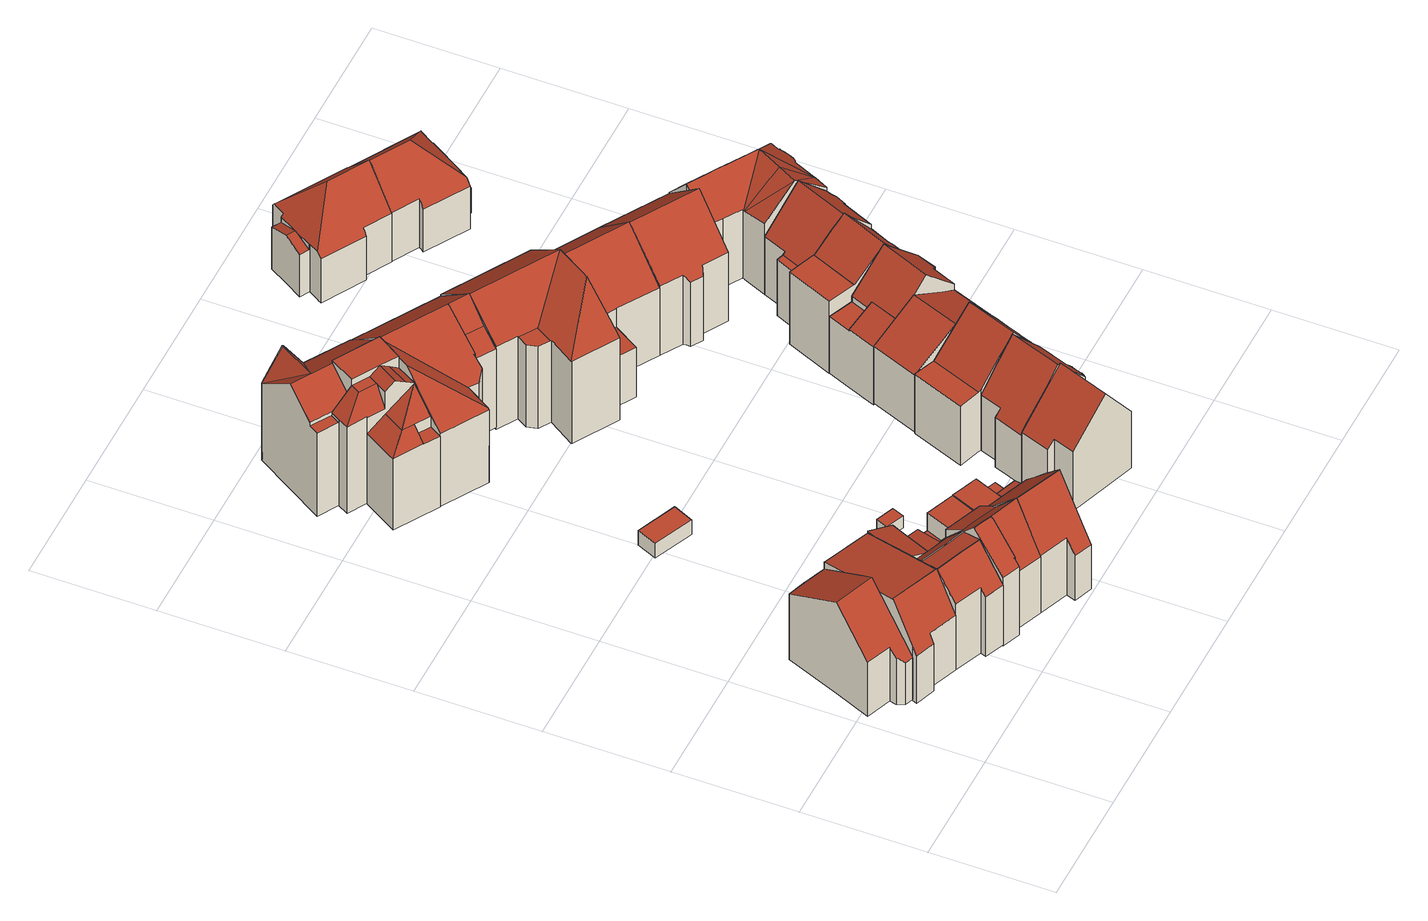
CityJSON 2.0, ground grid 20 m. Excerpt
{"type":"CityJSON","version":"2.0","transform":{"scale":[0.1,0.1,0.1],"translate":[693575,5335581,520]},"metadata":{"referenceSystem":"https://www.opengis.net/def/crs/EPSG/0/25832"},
"CityObjects":{
"building1":{"type":"Building","attributes":{"Gemeindeschluessel":"09162000","HoeheDach":"539.910","HoeheGrund":"521.640","Methode":"2000","NiedrigsteTraufeDesGebaeudes":"529.919","Geometrietyp2DReferenz":"3000","function":"31001_1000","roofType":"3100","measuredHeight":18.27,"storeysAboveGround":2},"geometry":[{"type":"MultiSurface","lod":"2","boundaries":[[[0,1,2,3]],[[4,5,6,7,8,9,10,11,12,13]],[[14,9,8,15]],[[3,2,16,17]],[[15,8,7,18]],[[19,4,13,20]],[[21,5,4,19]],[[11,16,2,1,22,12]],[[23,18,7,6,5,21]],[[17,24,25,14,15,18,23,21,19,20,26,27,0,3]],[[13,12,22,27,26,20]],[[27,22,1,0]],[[10,9,14,25,24,17,16,11]]],"semantics":{"surfaces":[{"type":"WallSurface"},{"type":"RoofSurface"},{"type":"GroundSurface"}],"values":[0,1,0,0,0,0,0,1,0,2,0,0,0]}}]},
"building2":{"type":"Building","attributes":{"Gemeindeschluessel":"09162000","HoeheDach":"538.860","HoeheGrund":"521.410","Methode":"2000","NiedrigsteTraufeDesGebaeudes":"530.824","Geometrietyp2DReferenz":"3000","function":"31001_1000","roofType":"2100","measuredHeight":17.45,"storeysAboveGround":2},"geometry":[{"type":"MultiSurface","lod":"2","boundaries":[[[28,29,30,31]],[[32,33,34,35,36,37,38,39]],[[40,34,33,41]],[[42,39,38,43]],[[34,40,44,31,30,45,35]],[[41,33,32,46]],[[46,32,39,42]],[[47,48,49,50]],[[31,44,40,41,46,42,43,51,52,53,47,50,28]],[[53,54,48,47]],[[50,49,29,28]],[[43,38,37,51]],[[55,36,35,45]],[[45,30,29,49,48,54,55]],[[37,36,55,54,53,52,51]]],"semantics":{"surfaces":[{"type":"WallSurface"},{"type":"RoofSurface"},{"type":"GroundSurface"}],"values":[0,1,0,0,0,0,0,0,2,0,0,0,0,1,0]}}]},
"building3":{"type":"Building","attributes":{"Gemeindeschluessel":"09162000","HoeheDach":"538.987","HoeheGrund":"521.380","Methode":"2000","NiedrigsteTraufeDesGebaeudes":"528.277","Geometrietyp2DReferenz":"3000","function":"31001_1000","roofType":"2100","measuredHeight":17.61,"storeysAboveGround":2},"geometry":[{"type":"MultiSurface","lod":"2","boundaries":[[[56,57,58,59,60,61,62,63,40,64,65,31,66,67,28,68,69,70]],[[61,71,72,62]],[[73,74,75]],[[63,62,72,76,77,40]],[[73,78,79,80,81,82,83,74]],[[84,85,86,87,88,89]],[[90,91,92,93,73,75,94,95]],[[87,86,96,97,98,88]],[[93,92,99,100,78,73]],[[77,89,88,98,95,94,31,65,64,40]],[[81,80,101,102,70,69,68,28,82]],[[99,103,104,100]],[[94,75,74,83,82,28,67,66,31]],[[105,104,103,106]],[[76,72,71,107,85,84,89,77]],[[100,104,105,101,80,79,78]],[[106,102,101,105]],[[85,107,60,59,58,57,56,70,102,106,103,99,92,91,96,86]],[[97,96,91,90,95,98]],[[60,107,71,61]]],"semantics":{"surfaces":[{"type":"GroundSurface"},{"type":"WallSurface"},{"type":"RoofSurface"}],"values":[0,1,1,1,2,1,2,2,1,1,1,2,1,1,2,1,2,1,1,1]}}]},
"building4":{"type":"Building","attributes":{"Gemeindeschluessel":"09162000","HoeheDach":"540.605","HoeheGrund":"521.210","Methode":"2000","NiedrigsteTraufeDesGebaeudes":"528.220","Geometrietyp2DReferenz":"3000","function":"31001_1000","roofType":"3100","measuredHeight":19.39,"storeysAboveGround":2},"geometry":[{"type":"MultiSurface","lod":"2","boundaries":[[[108,109,110,111]],[[112,113,114,115,116,117,118,119,120,121,122]],[[123,121,120,124,125,108]],[[126,127,122,121,123,108,111,128]],[[129,130,131,132]],[[133,134,135]],[[136,113,112,135,134,137,138]],[[119,118,131,130]],[[139,140,141,142]],[[132,131,118,117,143,144,145]],[[108,123,121,123,108,111]],[[108,125,109]],[[116,115,114,113,136,138,139,142,146,147,148,144,143,117]],[[112,122,127,133,135]],[[109,125,124,120,119,130,129,149,150,110]],[[149,129,132,145,150]],[[140,137,134,133,151,152,141]],[[138,137,140,139]],[[141,152,128,111,110,150,145,144,148,147,146,142]],[[151,133,127,122,127,126,128,152]]],"semantics":{"surfaces":[{"type":"RoofSurface"},{"type":"WallSurface"},{"type":"GroundSurface"}],"values":[0,1,0,0,1,1,1,0,1,1,1,1,2,0,1,0,0,1,1,1]}}]},
"building5":{"type":"Building","attributes":{"Gemeindeschluessel":"09162000","HoeheDach":"524.942","HoeheGrund":"521.970","Methode":"1000","NiedrigsteTraufeDesGebaeudes":"524.942","Geometrietyp2DReferenz":"3000","function":"31001_2000","roofType":"1000","measuredHeight":2.97},"geometry":[{"type":"MultiSurface","lod":"2","boundaries":[[[153,154,155,156]],[[156,157,158,153]],[[155,159,157,156]],[[154,160,159,155]],[[153,158,160,154]],[[157,159,160,158]]],"semantics":{"surfaces":[{"type":"GroundSurface"},{"type":"WallSurface"},{"type":"RoofSurface"}],"values":[0,1,1,1,1,2]}}]},
"building6":{"type":"Building","attributes":{"Gemeindeschluessel":"09162000","HoeheDach":"540.630","HoeheGrund":"521.170","Methode":"2000","NiedrigsteTraufeDesGebaeudes":"528.517","Geometrietyp2DReferenz":"3000","function":"31001_1000","roofType":"2100","measuredHeight":19.46,"storeysAboveGround":2},"geometry":[{"type":"MultiSurface","lod":"2","boundaries":[[[161,162,163,164]],[[165,166,167,168,169,170,171]],[[172,173,174,175]],[[164,163,176,177]],[[167,174,173,178,168]],[[176,163,162,179,180,181,182,183]],[[177,176,183,113]],[[169,168,178]],[[181,180,179,184,185,186,187,188,189,190,191]],[[183,182,122,171,170,192,193,117,194,195,114,113]],[[169,178,196,197,193,192,170]],[[188,198,199,200,201,175,174,167,166,189]],[[184,179,162,161]],[[181,191,122,182]],[[175,201,202,203,172]],[[200,199,198,188,187,186,185,184,161,164,177,113,114,195,194,117,204,205]],[[173,172,203,197,196,178]],[[205,202,201,200]],[[191,190,189,166,165,171,122]],[[197,203,202,205,204,117,193]]],"semantics":{"surfaces":[{"type":"WallSurface"},{"type":"RoofSurface"},{"type":"GroundSurface"}],"values":[0,0,0,0,1,1,0,0,0,0,1,0,0,0,1,2,0,0,1,0]}}]},
"building7":{"type":"Building","attributes":{"Gemeindeschluessel":"09162000","HoeheDach":"523.720","HoeheGrund":"521.261","Methode":"2000","NiedrigsteTraufeDesGebaeudes":"523.720","Geometrietyp2DReferenz":"3000","function":"31001_2000","roofType":"1000","measuredHeight":2.46},"geometry":[{"type":"MultiSurface","lod":"2","boundaries":[[[206,207,208,209]],[[210,211,212,213]],[[210,209,208,211]],[[211,208,207,212]],[[213,206,209,210]],[[212,207,206,213]]],"semantics":{"surfaces":[{"type":"RoofSurface"},{"type":"GroundSurface"},{"type":"WallSurface"}],"values":[0,1,2,2,2,2]}}]},
"building8":{"type":"Building","attributes":{"Gemeindeschluessel":"09162000","HoeheDach":"543.230","HoeheGrund":"521.425","Methode":"2000","NiedrigsteTraufeDesGebaeudes":"535.510","Geometrietyp2DReferenz":"3000","function":"31001_1000","roofType":"3100","measuredHeight":21.8,"storeysAboveGround":3},"geometry":[{"type":"MultiSurface","lod":"2","boundaries":[[[214,215,216,217,218]],[[219,220,221,222]],[[223,224,225,226,227]],[[228,229,230,231,232,233]],[[222,221,234,235]],[[227,236,237,214,218,238,239,223]],[[240,241,242,243]],[[230,244,245,246,247]],[[248,249,250,251,252]],[[253,232,231,254]],[[236,255,256,237]],[[257,240,243,258,225,224,259]],[[225,258,260,226]],[[242,260,258,243]],[[261,262,263,264,265,255,236,266,267,268]],[[269,219,270,271,272]],[[273,252,251,274,275]],[[244,229,276,277,245]],[[246,245,263,262,271,270,275,274,278]],[[238,218,217]],[[273,275,222,235]],[[223,239,279,280,259,224]],[[281,253,282,283]],[[283,282,284,247,246,278,250,249]],[[272,271,262,261]],[[285,220,219,269]],[[215,276,229,216]],[[257,268,267,286,241,240]],[[257,259,280,287,281,283,249,248,288,285,269,272,261,268]],[[217,216,229,228]],[[215,265,264,277,276]],[[253,254,284,282]],[[289,287,280,279]],[[230,247,284,254,231]],[[222,275,270,219]],[[227,226,266,236]],[[265,215,256,255]],[[230,229,244]],[[241,286,260,242]],[[237,256,215,214]],[[288,248,252,273,235,234]],[[245,277,264,263]],[[281,287,289,233,232,253]],[[260,286,267,266,226]],[[289,279,239,238,217,228,233]],[[285,288,234,221,220]],[[251,250,278,274]]],"semantics":{"surfaces":[{"type":"RoofSurface"},{"type":"WallSurface"},{"type":"GroundSurface"}],"values":[0,0,0,0,0,1,0,0,1,1,0,1,0,1,1,1,0,1,0,1,1,1,1,1,1,1,1,1,2,0,0,0,1,1,1,0,1,1,1,0,1,1,1,0,0,1,0]}}]},
"building9":{"type":"Building","attributes":{"Gemeindeschluessel":"09162000","HoeheDach":"542.860","HoeheGrund":"521.489","Methode":"2000","NiedrigsteTraufeDesGebaeudes":"536.010","Geometrietyp2DReferenz":"3000","function":"31001_1000","roofType":"2100","measuredHeight":21.37,"storeysAboveGround":3},"geometry":[{"type":"MultiSurface","lod":"2","boundaries":[[[290,291,292,293]],[[294,295,296,297]],[[298,299,300,301,302,303]],[[292,291,304,305,306,307]],[[299,308,304,291,290,300]],[[298,303,309,310]],[[292,307,311,297,296,309,303,302]],[[312,305,304,308]],[[313,314,315,316,311,307,306]],[[317,318,315,314]],[[319,294,297,320,321]],[[321,320,316,315,318]],[[292,302,301,293]],[[300,290,293,301]],[[319,321,318,317]],[[299,298,310,295,294,319,317,314,313,312,308]],[[310,309,296,295]],[[320,297,311,316]],[[313,306,305,312]]],"semantics":{"surfaces":[{"type":"RoofSurface"},{"type":"WallSurface"},{"type":"GroundSurface"}],"values":[0,1,1,0,1,1,0,1,1,1,1,0,1,0,1,2,1,0,1]}}]},
"building10":{"type":"Building","attributes":{"Gemeindeschluessel":"09162000","HoeheDach":"540.130","HoeheGrund":"521.470","Methode":"2000","NiedrigsteTraufeDesGebaeudes":"532.029","Geometrietyp2DReferenz":"3000","function":"31001_1000","roofType":"3100","measuredHeight":18.66,"storeysAboveGround":3},"geometry":[{"type":"MultiSurface","lod":"2","boundaries":[[[322,323,324,325,326,327,328,329,330,331]],[[327,332,333,328]],[[326,325,334,335,332,327]],[[336,337,338,339]],[[340,338,337,331,330,329,328,333]],[[323,322,336,339,341,324]],[[331,337,336,322]],[[324,341,334,325]],[[335,334,341,339,338,340,333,332]]],"semantics":{"surfaces":[{"type":"GroundSurface"},{"type":"WallSurface"},{"type":"RoofSurface"}],"values":[0,1,1,2,1,1,1,1,2]}}]},
"building11":{"type":"Building","attributes":{"Gemeindeschluessel":"09162000","HoeheDach":"540.149","HoeheGrund":"521.470","Methode":"2000","NiedrigsteTraufeDesGebaeudes":"531.331","Geometrietyp2DReferenz":"3000","function":"31001_1000","roofType":"3100","measuredHeight":18.68,"storeysAboveGround":3},"geometry":[{"type":"MultiSurface","lod":"2","boundaries":[[[342,343,344,345]],[[346,347,331,348,349,350,351,328]],[[352,353,354,355,356,357]],[[345,344,358,359]],[[342,360,352,357,361,343]],[[328,351,362,363]],[[359,358,364,365]],[[365,364,348,331]],[[366,367,368,369]],[[350,349,370,368,367,371,372,373,362,351]],[[374,375,376,377]],[[370,378,379,380,369,368]],[[381,371,367,366]],[[382,383,355,354]],[[373,372,384,385,363,362]],[[379,378,375,374]],[[384,372,371,381]],[[348,364,358,344,343,361,357,356,355,383,376,375,378,370,349]],[[377,376,383,382]],[[374,377,382,354,353,352,360,342,345,359,365,331,347,346,328,363,385,384,381,366,369,380,379]]],"semantics":{"surfaces":[{"type":"WallSurface"},{"type":"RoofSurface"},{"type":"GroundSurface"}],"values":[0,0,0,0,0,0,0,0,0,1,0,0,0,0,0,0,0,1,0,2]}}]},
"building12":{"type":"Building","attributes":{"Gemeindeschluessel":"09162000","HoeheDach":"543.010","HoeheGrund":"521.100","Methode":"2000","NiedrigsteTraufeDesGebaeudes":"536.874","Geometrietyp2DReferenz":"3000","function":"31001_1000","roofType":"3100","measuredHeight":21.91,"storeysAboveGround":3},"geometry":[{"type":"MultiSurface","lod":"2","boundaries":[[[386,387,388,389,390,391,392,393,394]],[[395,396,397,387,398,399,400,401]],[[402,403,404,390,389,388]],[[405,399,398,406,407]],[[408,409,410,411]],[[412,413,414,415]],[[403,402,416,417,418,419,420,408,411,421,422,423,424,425,426,412,415,427,428,429,430,404]],[[424,405,407,425]],[[407,406,413,412,426,425]],[[391,390,404,430,429,392]],[[414,394,393,392,429,428,427,415]],[[409,431,395,401,410]],[[423,422,400,399,405,424]],[[420,431,409,408]],[[417,416,402,388,387,397]],[[420,419,418,417,397,396,395,431]],[[410,401,400,422,421,411]],[[413,406,398,387,386,394,414]]],"semantics":{"surfaces":[{"type":"RoofSurface"},{"type":"WallSurface"},{"type":"GroundSurface"}],"values":[0,0,1,0,1,1,2,1,1,1,1,0,1,1,1,1,1,0]}}]},
"building13":{"type":"Building","attributes":{"Gemeindeschluessel":"09162000","HoeheDach":"540.190","HoeheGrund":"521.480","Methode":"2000","NiedrigsteTraufeDesGebaeudes":"531.449","Geometrietyp2DReferenz":"3000","function":"31001_1000","roofType":"3100","measuredHeight":18.71,"storeysAboveGround":3},"geometry":[{"type":"MultiSurface","lod":"2","boundaries":[[[432,433,434,435,436,379,437,369,366,381,438,439,440,441,442,443,444,445]],[[369,446,447,366]],[[448,449,450,451,452,453,454,455,456,457]],[[437,379,448,457,446,369]],[[458,459,460,461,462,463]],[[436,449,448,379]],[[438,381,464,458,463,439]],[[460,465,456,455,445,444,443,442,441,461]],[[464,447,446,457,456,465,460,459,458]],[[436,435,434,451,450,449]],[[463,462,461,441,440,439]],[[453,452,433,432,454]],[[366,447,464,381]],[[445,455,454,432]],[[433,452,451,434]]],"semantics":{"surfaces":[{"type":"GroundSurface"},{"type":"WallSurface"},{"type":"RoofSurface"}],"values":[0,1,2,1,2,1,1,1,2,1,1,1,1,1,1]}}]},
"building14":{"type":"Building","attributes":{"Gemeindeschluessel":"09162000","HoeheDach":"537.691","HoeheGrund":"521.660","Methode":"1000","NiedrigsteTraufeDesGebaeudes":"532.979","Geometrietyp2DReferenz":"3000","function":"31001_1000","roofType":"3100","measuredHeight":16.03,"storeysAboveGround":3},"geometry":[{"type":"MultiSurface","lod":"2","boundaries":[[[466,467,468,469]],[[470,471,468,467]],[[472,473,474,466,469,475,476,477]],[[473,472,477,478,479,480]],[[480,479,478,481,471,470]],[[474,473,480,470,467,466]],[[471,481,478,477,476,475,469,468]]],"semantics":{"surfaces":[{"type":"WallSurface"},{"type":"RoofSurface"},{"type":"GroundSurface"}],"values":[0,1,2,0,1,0,0]}}]},
"building15":{"type":"Building","attributes":{"Gemeindeschluessel":"09162000","HoeheDach":"541.713","HoeheGrund":"520.980","Methode":"1000","NiedrigsteTraufeDesGebaeudes":"530.911","Geometrietyp2DReferenz":"3000","function":"31001_1000","roofType":"3100","measuredHeight":20.73,"storeysAboveGround":4},"geometry":[{"type":"MultiSurface","lod":"2","boundaries":[[[482,483,484,485,486,487]],[[488,489,490,491]],[[492,493,494,495,496,497]],[[484,483,498,499,500,501,497,496,495,502,503,485]],[[504,486,485,503,502,505]],[[495,494,505,502]],[[506,491,490,492,497,501,500]],[[507,487,486,504,505,494,493]],[[508,488,491,506]],[[483,482,509,498]],[[489,488,508,499,498,509]],[[489,509,482,487,507,493,492,490]],[[499,508,506,500]]],"semantics":{"surfaces":[{"type":"WallSurface"},{"type":"GroundSurface"},{"type":"RoofSurface"}],"values":[0,0,0,1,0,0,0,2,2,0,0,2,0]}}]},
"building16":{"type":"Building","attributes":{"Gemeindeschluessel":"09162000","HoeheDach":"539.883","HoeheGrund":"521.270","Methode":"2000","NiedrigsteTraufeDesGebaeudes":"532.584","Geometrietyp2DReferenz":"3000","function":"31001_1000","roofType":"3100","measuredHeight":18.61,"storeysAboveGround":3},"geometry":[{"type":"MultiSurface","lod":"2","boundaries":[[[510,511,512,513,514,515,516,517,518,519,520]],[[518,521,522,523,524,519]],[[525,526,527,528,513,512,511,510,520,529,530,531,532,533,534,535]],[[527,526,525,536,537,538,539]],[[516,515,540,541,542,543,544,517]],[[535,545,536,525]],[[546,542,541,547,545,535,534,533,532,531,548]],[[549,543,542,546]],[[519,524,523,550,548,531,530,529,520]],[[517,544,543,522,521,518]],[[527,539,551,528]],[[549,546,548,550]],[[514,551,539,538,537,536,545,547,541,540,515]],[[528,551,514,513]],[[550,523,522,543,549]]],"semantics":{"surfaces":[{"type":"WallSurface"},{"type":"RoofSurface"},{"type":"GroundSurface"}],"values":[0,1,2,0,1,0,0,0,0,0,0,1,1,0,0]}}]},
"building17":{"type":"Building","attributes":{"Gemeindeschluessel":"09162000","HoeheDach":"539.940","HoeheGrund":"521.160","Methode":"2000","NiedrigsteTraufeDesGebaeudes":"531.515","Geometrietyp2DReferenz":"3000","function":"31001_1000","roofType":"3100","measuredHeight":18.78,"storeysAboveGround":4},"geometry":[{"type":"MultiSurface","lod":"2","boundaries":[[[552,553,554,555]],[[556,557,558,559,560,561]],[[562,563,564,565,566,567,556,561,568,569,570]],[[571,572,573,574]],[[568,575,554,553,569]],[[571,574,565,564,563,562,570,552,555,576,577,578,579,580]],[[577,559,558,578]],[[560,575,568,561]],[[575,560,559,577,576,555,554]],[[580,581,572,571]],[[565,574,573,566]],[[557,581,580,579,578,558]],[[567,566,573,572,581,557,556]],[[570,569,553,552]]],"semantics":{"surfaces":[{"type":"WallSurface"},{"type":"RoofSurface"},{"type":"GroundSurface"}],"values":[0,1,0,0,1,2,0,0,0,0,0,0,1,0]}}]},
"building18":{"type":"Building","attributes":{"Gemeindeschluessel":"09162000","HoeheDach":"541.713","HoeheGrund":"521.000","Methode":"2000","NiedrigsteTraufeDesGebaeudes":"533.784","Geometrietyp2DReferenz":"3000","function":"31001_1000","roofType":"3100","measuredHeight":20.71,"storeysAboveGround":4},"geometry":[{"type":"MultiSurface","lod":"2","boundaries":[[[485,486,582,583]],[[584,585,586,587]],[[588,589,590,591]],[[588,592,593,594,595,589]],[[596,586,585,582,486,597]],[[598,597,486,485,599,483]],[[600,601,594,593]],[[584,587,602,603,600,593,592,588,591,604,605,483,599,485,583]],[[606,607,590,589,595,594,601,608,596,597,598]],[[608,603,602,587,586,596]],[[590,607,606,605,604,591]],[[605,606,598,483]],[[583,582,585,584]],[[603,608,601,600]]],"semantics":{"surfaces":[{"type":"WallSurface"},{"type":"RoofSurface"},{"type":"GroundSurface"}],"values":[0,0,0,0,1,0,0,2,1,0,0,0,0,0]}}]},
"building19":{"type":"Building","attributes":{"Gemeindeschluessel":"09162000","HoeheDach":"536.470","HoeheGrund":"520.690","Methode":"2000","NiedrigsteTraufeDesGebaeudes":"529.100","Geometrietyp2DReferenz":"3000","function":"31001_1000","roofType":"3200","measuredHeight":15.78,"storeysAboveGround":2},"geometry":[{"type":"MultiSurface","lod":"2","boundaries":[[[609,610,611,612,613,614,615,616,617,618]],[[613,612,619]],[[620,621,617,616,622,623,624]],[[614,613,619,625,626]],[[609,627,628,629,610]],[[622,615,614,626,623]],[[611,610,629,630,631,632]],[[623,626,625,633,634,624]],[[614,613,614,615]],[[635,636,637,638,627,609,618,639,640]],[[638,641,642,643,628,627]],[[641,638,637,644]],[[645,635,640,646]],[[640,639,618,617,621,647,648,646]],[[642,641,644,649,645,646,648,647,621,620,624,634,633,650,632,631,630,643]],[[619,612,611,632,650,633,625]],[[636,635,645,649,644,637]],[[630,629,628,643]],[[622,616,615]]],"semantics":{"surfaces":[{"type":"RoofSurface"},{"type":"WallSurface"},{"type":"GroundSurface"}],"values":[0,1,1,0,0,0,1,1,1,0,1,1,1,1,2,1,1,1,1]}}]},
"building20":{"type":"Building","attributes":{"Gemeindeschluessel":"09162000","HoeheDach":"539.670","HoeheGrund":"521.166","Methode":"2000","NiedrigsteTraufeDesGebaeudes":"532.440","Geometrietyp2DReferenz":"3000","function":"31001_1000","roofType":"3100","measuredHeight":18.5,"storeysAboveGround":3},"geometry":[{"type":"MultiSurface","lod":"2","boundaries":[[[651,652,653,654]],[[655,656,657,658,659]],[[657,656,652,651]],[[660,661,662,663,664]],[[555,665,666,667,668]],[[667,663,662,668]],[[578,665,555,661,660,658,657,651,654,669,670,580]],[[578,671,666,665]],[[659,664,663,667,666,671,672,655]],[[659,658,660,664]],[[673,674,675,653,652,656,655,672]],[[578,580,673,672,671]],[[670,674,673,580]],[[654,653,675,669]],[[669,675,674,670]],[[555,668,662,661]]],"semantics":{"surfaces":[{"type":"WallSurface"},{"type":"RoofSurface"},{"type":"GroundSurface"}],"values":[0,0,0,0,0,1,2,0,1,0,1,0,0,0,0,0]}}]},
"building21":{"type":"Building","attributes":{"Gemeindeschluessel":"09162000","HoeheDach":"540.250","HoeheGrund":"521.230","Methode":"2000","NiedrigsteTraufeDesGebaeudes":"533.654","Geometrietyp2DReferenz":"3000","function":"31001_1000","roofType":"3100","measuredHeight":19.02,"storeysAboveGround":3},"geometry":[{"type":"MultiSurface","lod":"2","boundaries":[[[676,677,678,679]],[[680,681,682,683,684,685,686,687,688,689,690,691,692,693,694,657,695,696,697,658,698,699,700,701,702,703,704,705,706,676,679,707,708,709,710,711,712,713,714]],[[715,716,717]],[[683,718,719,684]],[[686,720,721,687]],[[722,723,724,725,726]],[[727,718,683,682,681,728]],[[729,726,725,730,731,701,700,699,698,658]],[[732,733,731,730,734,735,736,737,738]],[[717,716,739,724,723]],[[713,740,741,714]],[[713,712,711,742,743,740]],[[703,732,738,704]],[[657,694,693,692,691,744,745,739,716,715]],[[746,742,711,710,709,747]],[[745,744,748,749,750,721,720,751,719,718,727,728,752,734]],[[702,701,731,733,732,703]],[[687,721,750,688]],[[679,678,753,707]],[[753,754,747,709,708,707]],[[684,719,751,685]],[[735,734,752,741,740,743,742,746,747,754,753,678,677,736]],[[722,726,729]],[[685,751,720,686]],[[691,690,689,749,748,744]],[[724,734,730,725]],[[704,738,737,705]],[[681,680,714,741,752,728]],[[737,736,706,705]],[[688,750,749,689]],[[706,736,677,676]],[[697,696,695,657,715,717,723,722,729,658]],[[739,745,734,724]]],"semantics":{"surfaces":[{"type":"WallSurface"},{"type":"GroundSurface"},{"type":"RoofSurface"}],"values":[0,1,2,0,0,2,0,0,2,2,0,0,0,0,0,2,0,0,0,0,0,2,2,0,0,2,0,0,0,0,0,0,2]}}]},
"building22":{"type":"Building","attributes":{"Gemeindeschluessel":"09162000","HoeheDach":"536.523","HoeheGrund":"520.750","Methode":"2000","NiedrigsteTraufeDesGebaeudes":"525.842","Geometrietyp2DReferenz":"3000","function":"31001_1000","roofType":"3200","measuredHeight":15.77,"storeysAboveGround":2},"geometry":[{"type":"MultiSurface","lod":"2","boundaries":[[[755,756,757,758]],[[759,760,758,757,761,762]],[[763,764,765,766]],[[767,768,769,766,765,770,771]],[[772,773,769,768]],[[774,775,776,777]],[[769,773,763,766]],[[778,770,765,764,762,761,779]],[[768,767,771,780,781,774,777,782,783,784,785,755,758,760,759,786,772]],[[776,787,788,783,782,777]],[[779,761,757,756,789]],[[788,787,776,775,790,778,779,789,791]],[[791,789,756,755,785,784]],[[790,775,774,781,780,771,770,778]],[[783,788,791,784]],[[764,763,773,772,786,759,762]]],"semantics":{"surfaces":[{"type":"WallSurface"},{"type":"RoofSurface"},{"type":"GroundSurface"}],"values":[0,0,0,0,0,0,1,1,2,0,1,1,0,0,0,0]}}]}
},
"vertices":[
[97,325,16],[97,325,147],[135,310,147],[135,310,16],[50,170,123],[47,159,110],[48,157,108],[53,147,99],[66,142,99],[67,142,99],[70,149,108],[99,220,199],[33,245,199],[9,186,124],[67,142,16],[66,142,16],[106,237,190],[106,237,16],[53,147,16],[50,170,16],[9,186,16],[47,159,16],[69,335,147],[48,157,16],[99,220,16],[70,149,16],[33,245,16],[69,335,16],
[214,278,14],[214,278,161],[185,205,176],[185,205,14],[96,122,108],[99,130,123],[147,111,123],[162,147,189],[82,179,189],[67,142,122],[66,142,122],[63,134,108],[147,111,14],[99,130,14],[63,134,14],[66,142,14],[162,147,14],[162,147,187],[96,122,14],[135,310,14],[135,310,161],[136,310,160],[136,310,14],[67,142,14],[82,179,14],[106,237,14],[106,237,176],[82,179,187],
[288,233,14],[265,178,14],[252,145,14],[240,115,14],[221,70,14],[190,83,14],[193,92,14],[192,93,14],[161,146,14],[173,175,14],[186,208,14],[195,230,14],[215,278,14],[261,260,14],[294,247,14],[190,83,133],[193,92,145],[223,194,145],[186,208,164],[186,208,145],[192,93,145],[147,111,145],[232,190,141],[255,246,141],[261,260,141],[215,278,164],[214,278,164],[195,230,164],[207,128,189],[240,115,189],[240,115,190],[207,128,190],[161,146,190],[161,146,189],[219,157,184],[252,145,184],[265,178,145],[232,190,145],[185,205,149],[173,175,184],[252,145,182],[219,157,182],[173,175,182],[265,178,130],[232,190,130],[261,260,83],[294,247,83],[288,233,119],[255,246,119],[255,246,83],[288,233,83],[221,70,133],
[275,157,160],[288,189,121],[273,195,121],[260,163,160],[304,48,124],[304,48,12],[323,94,12],[339,132,12],[351,164,12],[373,216,12],[373,216,117],[351,164,117],[351,164,137],[339,132,160],[323,94,206],[292,151,160],[305,182,137],[288,189,137],[260,119,206],[276,112,206],[244,125,206],[305,182,82],[305,182,117],[326,235,117],[326,235,82],[276,112,205],[257,67,158],[257,67,125],[257,67,12],[255,68,158],[255,68,12],[251,58,12],[251,58,148],[221,70,148],[221,70,12],[326,235,12],[294,247,12],[294,247,82],[244,125,12],[260,163,12],[273,195,12],[288,189,82],[273,195,82],[260,119,205],[244,125,205],
[175,591,20],[189,624,20],[254,596,20],[239,563,20],[239,563,49],[175,591,49],[254,596,49],[189,624,49],
[377,2,12],[377,2,100],[347,14,101],[347,14,12],[392,139,137],[427,125,137],[427,125,124],[392,139,124],[392,139,118],[348,156,118],[348,156,137],[401,161,85],[401,161,117],[436,148,117],[436,148,85],[352,29,126],[352,29,12],[399,156,118],[382,16,125],[399,57,196],[401,62,205],[323,94,205],[304,48,126],[382,16,12],[399,57,12],[401,62,12],[412,88,12],[421,111,12],[421,111,152],[412,88,178],[401,62,206],[358,179,118],[373,216,118],[358,179,12],[348,156,12],[401,161,118],[416,199,118],[427,125,12],[436,148,12],[439,154,12],[439,154,85],[451,185,85],[416,199,85],[416,199,12],[451,185,12],
[380,296,37],[388,316,37],[358,328,37],[350,309,37],[350,309,13],[358,328,13],[388,316,13],[380,296,13],
[155,987,232],[175,1020,232],[160,1029,220],[151,1014,220],[140,996,220],[198,1147,155],[202,1153,155],[199,1155,155],[195,1148,155],[113,1012,155],[80,957,155],[80,957,156],[119,961,176],[140,996,176],[124,1030,220],[133,1045,220],[104,1062,187],[103,1063,186],[94,1048,186],[84,1030,187],[169,1173,155],[165,1166,155],[184,970,209],[171,978,220],[140,996,186],[113,1012,186],[150,915,155],[162,935,155],[138,950,155],[125,930,155],[133,1045,187],[157,1086,226],[95,1123,226],[71,1083,187],[164,1166,14],[133,1185,14],[133,1185,168],[164,1167,223],[164,1166,222],[94,1048,180],[103,1063,180],[203,1003,209],[190,1011,220],[150,915,14],[125,930,156],[80,957,14],[138,950,176],[230,1047,14],[230,1047,223],[228,1044,226],[228,1044,232],[203,1003,232],[183,970,209],[179,963,202],[179,963,14],[198,1147,14],[198,1147,167],[265,1106,167],[265,1106,14],[165,1166,222],[128,1107,223],[195,1148,167],[133,1045,232],[157,1086,232],[132,1185,168],[114,1013,187],[114,1013,14],[94,1048,14],[61,1067,180],[61,1067,14],[71,1083,180],[202,1153,14],[162,935,176],[84,1030,14],[169,1173,14],[84,1030,186],
[343,933,194],[362,964,229],[331,983,229],[312,952,194],[251,916,15],[266,906,15],[266,906,161],[251,916,161],[295,927,15],[328,907,15],[328,907,172],[297,926,172],[297,926,183],[295,927,183],[399,1025,166],[265,1106,166],[230,1047,227],[228,1045,229],[399,1025,15],[286,910,170],[286,910,15],[228,1044,228],[265,1106,15],[230,1047,15],[179,963,15],[179,963,205],[194,987,228],[150,915,15],[150,915,160],[222,871,15],[224,873,162],[222,871,160],
[621,49,15],[571,66,15],[508,89,15],[520,124,15],[515,126,15],[509,129,15],[526,177,15],[533,175,15],[602,151,15],[652,134,15],[509,129,120],[526,177,120],[520,124,133],[515,126,127],[621,49,128],[652,134,128],[602,151,201],[571,66,201],[533,175,127],[508,89,133],
[668,147,15],[668,147,123],[664,143,125],[664,143,15],[534,174,15],[598,152,15],[652,134,135],[598,152,201],[534,174,122],[526,177,113],[670,152,15],[670,154,15],[671,158,15],[671,158,123],[670,154,122],[670,152,122],[659,139,129],[659,139,15],[669,151,15],[669,151,122],[544,226,114],[544,226,15],[655,141,135],[655,141,15],[604,245,15],[604,245,173],[627,237,201],[627,237,15],[628,237,201],[566,258,126],[554,222,126],[551,223,122],[665,171,15],[665,171,134],[669,169,129],[669,169,15],[682,218,134],[682,218,15],[628,237,15],[566,258,15],[671,164,15],[671,164,126],[554,222,15],[551,223,15],
[423,926,230],[495,882,230],[498,887,225],[530,939,175],[533,945,169],[461,988,169],[399,1025,169],[396,1019,175],[361,963,230],[461,825,230],[461,826,230],[465,832,230],[388,869,175],[372,842,175],[373,841,175],[346,798,175],[498,887,11],[530,939,11],[533,945,11],[354,853,175],[360,887,175],[350,870,175],[417,754,11],[417,754,175],[346,797,175],[346,797,11],[360,888,11],[360,888,176],[328,907,176],[328,907,11],[495,882,11],[465,832,11],[461,826,11],[461,825,11],[431,776,11],[346,798,11],[373,841,11],[372,842,11],[354,853,11],[350,870,11],[360,887,11],[361,963,11],[396,1019,11],[399,1025,11],[461,988,11],[431,776,192],
[704,278,15],[710,262,15],[704,244,15],[703,243,15],[690,238,15],[630,236,15],[563,260,15],[527,272,15],[559,357,15],[560,359,15],[595,345,15],[605,341,15],[661,319,15],[712,299,15],[627,237,198],[604,245,176],[682,218,130],[690,238,130],[703,243,116],[704,244,114],[710,262,115],[710,262,116],[704,278,131],[712,299,131],[661,319,202],[630,236,202],[563,260,133],[595,344,133],[595,345,133],[560,359,133],[559,357,133],[527,272,133],[566,258,136],[605,341,143],
[560,359,17],[560,359,130],[590,436,130],[590,436,17],[636,329,177],[665,407,177],[741,377,17],[712,299,17],[636,329,17],[665,407,17],[719,386,17],[741,378,17],[741,378,130],[741,377,130],[712,299,130],[719,386,143],
[560,756,145],[560,756,10],[598,820,10],[636,884,10],[636,884,146],[598,820,217],[496,795,109],[496,795,145],[456,818,145],[456,818,109],[465,832,161],[495,882,217],[498,887,211],[498,887,10],[495,882,10],[465,832,10],[496,795,10],[470,752,10],[431,776,10],[456,818,10],[533,945,10],[573,921,10],[573,921,146],[533,945,146],[431,776,109],[535,858,217],[470,752,109],[496,795,146],
[631,420,13],[673,404,13],[689,398,13],[741,378,13],[741,378,142],[689,398,199],[673,404,182],[631,420,137],[631,420,154],[590,436,129],[590,436,13],[632,421,154],[649,465,154],[608,482,129],[591,439,129],[771,421,13],[763,418,13],[761,417,13],[757,418,13],[591,439,13],[608,482,13],[623,520,13],[664,503,13],[721,479,13],[777,455,13],[783,453,13],[771,421,131],[763,418,137],[761,417,138],[761,417,139],[706,441,199],[721,479,199],[664,503,137],[649,465,137],[632,421,137],[783,453,131],[664,503,126],[777,455,137],[623,520,126],[649,465,126],[608,482,126],[757,418,142],
[655,596,12],[655,596,156],[679,587,156],[679,587,12],[723,478,199],[756,556,199],[749,558,194],[732,566,180],[700,578,154],[668,501,154],[668,501,12],[723,478,12],[744,469,12],[783,453,12],[783,453,115],[744,469,170],[668,501,156],[623,520,156],[623,520,12],[791,504,12],[791,504,131],[802,499,116],[802,499,12],[700,578,156],[700,578,12],[732,566,12],[749,558,12],[756,556,12],[805,536,12],[805,536,131],
[739,821,146],[739,821,10],[716,783,10],[716,783,188],[705,764,209],[705,764,10],[613,712,10],[613,712,138],[595,723,138],[595,723,10],[621,716,10],[624,718,10],[624,718,148],[621,716,145],[700,757,217],[597,819,217],[560,756,148],[597,819,10],[663,695,10],[663,695,148],[700,757,10],[694,746,10],[595,732,10],[594,735,10],[594,735,148],[595,732,145],[694,746,205],
[546,1267,165],[528,1342,106],[516,1322,106],[512,1324,102],[495,1296,102],[494,1294,102],[493,1292,102],[477,1265,102],[478,1264,103],[468,1247,103],[512,1324,91],[477,1265,7],[478,1264,7],[477,1265,91],[462,1273,91],[462,1273,7],[498,1332,91],[480,1302,102],[610,1230,165],[640,1279,102],[529,1345,102],[529,1345,7],[528,1342,7],[516,1322,7],[498,1332,7],[480,1302,7],[532,1200,94],[536,1205,102],[537,1207,104],[580,1182,104],[467,1246,102],[464,1240,95],[580,1182,7],[610,1230,7],[640,1279,7],[537,1207,7],[532,1200,7],[464,1240,7],[468,1247,7],[467,1246,7],[536,1205,7],[512,1324,7],
[839,615,12],[839,615,139],[845,608,130],[845,608,12],[791,643,197],[841,621,139],[841,621,12],[732,669,12],[732,669,128],[716,630,12],[700,635,12],[700,635,124],[712,632,124],[716,630,128],[732,565,12],[732,565,171],[691,582,124],[679,587,124],[837,590,12],[828,589,12],[749,558,191],[754,556,197],[805,536,139],[828,589,139],[837,590,130],
[739,821,12],[739,821,148],[766,805,147],[766,805,12],[889,729,12],[883,717,12],[885,714,12],[886,713,12],[887,707,12],[887,702,12],[886,697,12],[883,692,12],[879,688,12],[875,685,12],[872,684,12],[869,683,12],[853,646,12],[852,645,12],[852,644,12],[785,646,12],[784,646,12],[783,646,12],[748,707,12],[749,708,12],[749,710,12],[750,711,12],[748,712,12],[720,729,12],[694,746,12],[705,764,12],[716,783,12],[770,803,12],[771,804,12],[775,810,12],[798,796,12],[826,779,12],[823,772,12],[823,771,12],[889,730,12],[841,621,147],[852,644,147],[785,646,201],[886,713,144],[887,707,141],[886,697,138],[883,692,139],[783,646,202],[784,646,202],[800,677,202],[749,708,148],[748,707,148],[885,714,146],[883,717,148],[732,669,153],[749,710,147],[750,711,149],[720,729,149],[748,712,149],[822,718,202],[771,749,202],[716,783,202],[705,764,176],[694,746,150],[852,645,147],[823,771,146],[889,730,147],[826,779,137],[823,772,146],[869,683,147],[853,646,147],[798,796,137],[775,810,137],[872,684,146],[875,685,143],[879,688,140],[887,702,139],[889,729,148],[770,803,147],[771,804,146],
[640,1279,8],[640,1279,101],[752,1213,101],[752,1213,8],[737,1189,8],[751,1213,8],[751,1213,102],[737,1189,101],[738,1188,58],[738,1188,100],[702,1128,100],[702,1128,58],[702,1128,8],[716,1119,8],[716,1119,58],[700,1130,103],[700,1130,8],[753,1179,8],[753,1179,58],[686,1107,8],[686,1107,93],[616,1149,93],[616,1149,8],[691,1115,103],[671,1193,165],[691,1115,8],[690,1113,8],[620,1154,8],[622,1158,8],[580,1182,8],[609,1229,8],[738,1188,8],[620,1154,100],[622,1158,105],[609,1229,165],[690,1113,100],[580,1182,105]
]}
